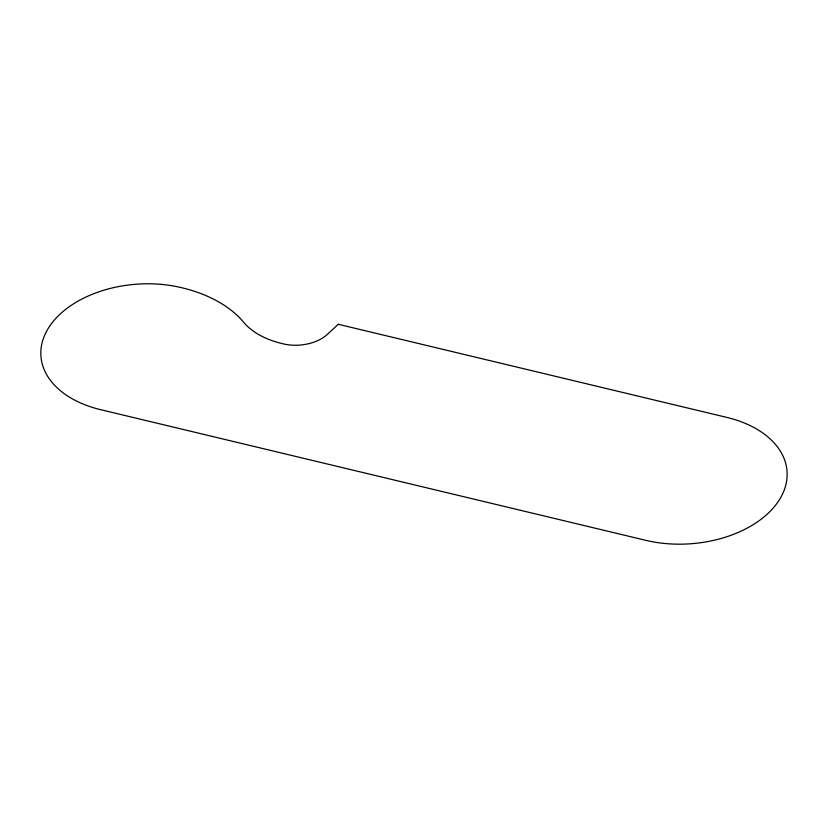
<?xml version="1.0" encoding="UTF-8"?>
<svg xmlns="http://www.w3.org/2000/svg" width="828" height="828" viewBox="0 0 828 828"><rect width="100%" height="100%" fill="white"/><g stroke="black" fill="none" stroke-linecap="round" stroke-linejoin="round"><path stroke-width="1.24" d="M338.3 324.286L328.53 333.291A36.805 23.712 -4.4 0 1 281.468 343.403A78.536 50.591 -4.4 0 1 242.904 321.388A126.974 81.786 -4.4 0 0 180.773 287.502A100.271 64.584 -4.4 0 0 49.307 326.687A100.271 64.584 -4.4 0 0 100.105 409.549L646.865 540.591A100.964 65.039 -4.4 0 0 778.61 500.981A100.964 65.039 -4.4 0 0 728.091 417.705L338.3 324.286"/></g></svg>
